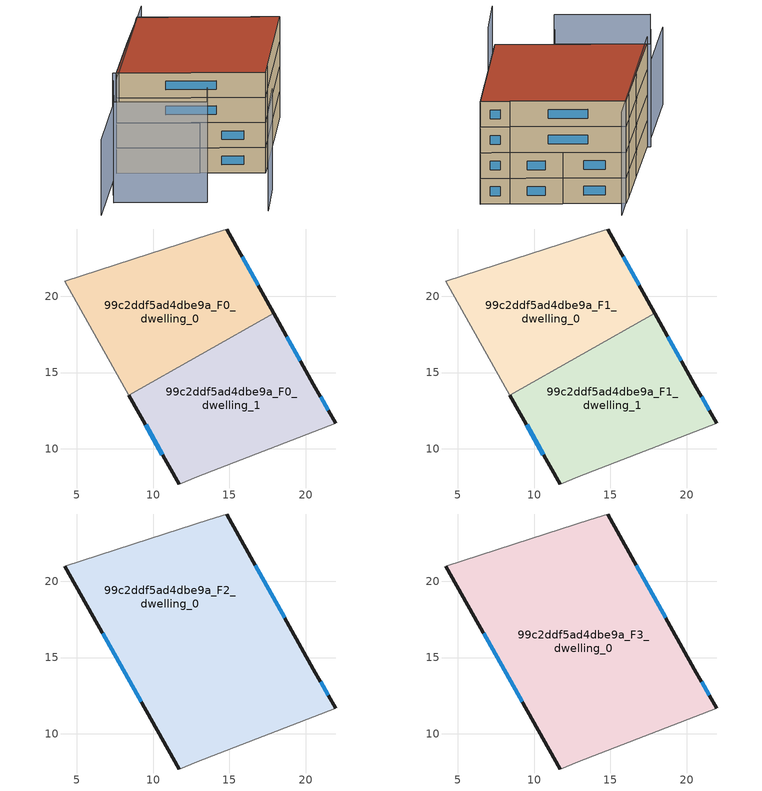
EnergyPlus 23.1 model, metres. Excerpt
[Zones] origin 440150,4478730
99c2ddf5ad4dbe9a_F0_dwelling_0
 floor ground (EU_floor_Construction): 14.81,24.4 17.91,18.88 8.41,13.52 4.2,20.99 9.77,22.79 13.64,24.02 z0
 wall outside (EU_wall_Construction): 17.91,18.88 14.81,24.4 z0:3
 wall adiabatic (EU_wall_Construction): 14.81,24.4 13.64,24.02 9.77,22.79 4.2,20.99 8.41,13.52 z0:3
 wall to 99c2ddf5ad4dbe9a_F0_dwelling_1 (EU_wall_Construction): 8.41,13.52 17.91,18.88 z0:3
 window (EU_Window_Construction): 16.88,20.71 15.83,22.57 z0.99:2.01
99c2ddf5ad4dbe9a_F0_dwelling_1
 floor ground (EU_floor_Construction): 17.91,18.88 20.5,14.25 21.97,11.69 12.89,8.17 11.7,7.7 8.41,13.52 z0
 wall outside (EU_wall_Construction): 21.97,11.69 20.5,14.25 17.91,18.88 / 8.41,13.52 11.7,7.7 z0:3
 wall adiabatic (EU_wall_Construction): 11.7,7.7 12.89,8.17 21.97,11.69 z0:3
 window (EU_Window_Construction): 19.64,15.78 18.77,17.34 / 21.49,12.54 20.99,13.4 / 9.5,11.59 10.61,9.63 z0.99:2.01
99c2ddf5ad4dbe9a_F1_dwelling_0
 floor to 99c2ddf5ad4dbe9a_F0_dwelling_0 (EU_floor_Construction): 14.81,24.4 17.91,18.88 8.41,13.52 4.2,20.99 9.77,22.79 13.64,24.02 z3
 wall outside (EU_wall_Construction): 17.91,18.88 14.81,24.4 z3:6
 wall adiabatic (EU_wall_Construction): 14.81,24.4 13.64,24.02 9.77,22.79 4.2,20.99 8.41,13.52 z3:6
 wall to 99c2ddf5ad4dbe9a_F1_dwelling_1 (EU_wall_Construction): 8.41,13.52 17.91,18.88 z3:6
 window (EU_Window_Construction): 16.88,20.71 15.83,22.57 z3.99:5.01
99c2ddf5ad4dbe9a_F1_dwelling_1
 floor to 99c2ddf5ad4dbe9a_F0_dwelling_1 (EU_floor_Construction): 17.91,18.88 20.5,14.25 21.97,11.69 12.89,8.17 11.7,7.7 8.41,13.52 z3
 wall outside (EU_wall_Construction): 21.97,11.69 20.5,14.25 17.91,18.88 / 8.41,13.52 11.7,7.7 z3:6
 wall adiabatic (EU_wall_Construction): 11.7,7.7 12.89,8.17 21.97,11.69 z3:6
 window (EU_Window_Construction): 19.64,15.78 18.77,17.34 / 21.49,12.54 20.99,13.4 / 9.5,11.59 10.61,9.63 z3.99:5.01
99c2ddf5ad4dbe9a_F2_dwelling_0
 floor to 99c2ddf5ad4dbe9a_F1_dwelling_0 (EU_floor_Construction): 14.81,24.4 17.91,18.88 8.41,13.52 4.2,20.99 9.77,22.79 13.64,24.02 z6
 floor to 99c2ddf5ad4dbe9a_F1_dwelling_1 (EU_floor_Construction): 17.91,18.88 20.5,14.25 21.97,11.69 12.89,8.17 11.7,7.7 8.41,13.52 z6
 wall outside (EU_wall_Construction): 21.97,11.69 20.5,14.25 14.81,24.4 / 4.2,20.99 11.7,7.7 z6:9
 wall adiabatic (EU_wall_Construction): 14.81,24.4 13.64,24.02 9.77,22.79 4.2,20.99 / 11.7,7.7 12.89,8.17 21.97,11.69 z6:9
 window (EU_Window_Construction): 18.61,17.61 16.7,21.04 / 21.49,12.54 20.99,13.4 / 6.68,16.59 9.21,12.1 z6.99:8.01
99c2ddf5ad4dbe9a_F3_dwelling_0
 floor to 99c2ddf5ad4dbe9a_F2_dwelling_0 (EU_floor_Construction): 14.81,24.4 20.5,14.25 21.97,11.69 12.89,8.17 11.7,7.7 4.2,20.99 9.77,22.79 13.64,24.02 z9
 wall outside (EU_wall_Construction): 21.97,11.69 20.5,14.25 14.81,24.4 / 4.2,20.99 11.7,7.7 z9:12
 wall adiabatic (EU_wall_Construction): 14.81,24.4 13.64,24.02 9.77,22.79 4.2,20.99 / 11.7,7.7 12.89,8.17 21.97,11.69 z9:12
 window (EU_Window_Construction): 18.61,17.61 16.7,21.04 / 21.49,12.54 20.99,13.4 / 6.68,16.59 9.21,12.1 z9.99:11.01
 roof outside (EU_roof_Construction): 21.97,11.69 20.5,14.25 14.81,24.4 13.64,24.02 9.77,22.79 4.2,20.99 11.7,7.7 12.89,8.17 z12
shading: 5.27,3.9 9.18,5.58 / 16.98,25.1 3.01,20.31 / 3.77,10.13 -0.92,18.48 / -0.92,18.48 4.06,21.27 / 4.06,21.27 8.75,12.93 / 8.75,12.93 3.77,10.13 z0:12; 2.91,20.62 -3.66,18.41 z0:9
[Building]
EU S2 Campaign: North Axis=0; Terrain=City; Solar Distribution=FullExterior
[Site:Location]
Madrid: Latitude=40.5; Longitude=-3.5; Time Zone=1; Elevation=609
[SizingPeriod:WeatherFileDays]
AnnualSizingPeriod: Begin Month=1; Begin Day of Month=1; End Month=12; End Day of Month=31; Day of Week for Start Day=Monday; Use Weather File Daylight Saving Period=No; Use Weather File Rain and Snow Indicators=No
[MATERIAL]
EU_InternalMass_Material: Roughness=MediumRough; Thickness=0.1; Conductivity=1; Density=1800; Specific Heat=900; Thermal Absorptance=0.9; Solar Absorptance=0.7; Visible Absorptance=0.7
[MATERIAL:NOMASS] Roughness=MediumRough; Thermal Absorptance=0.9; Solar Absorptance=0.7; Visible Absorptance=0.7
Name | Thermal Resistance
EU_wall_NoMass | 0.609216
EU_roof_NoMass | 0.513268
EU_floor_NoMass | 0.568163
[WINDOWMATERIAL:SIMPLEGLAZINGSYSTEM]
EU_Window_SimpleGlazing: UFactor=5.50606; Solar Heat Gain Coefficient=0.85; Visible Transmittance=0.85
[CONSTRUCTION]
EU_wall_Construction: EU_wall_NoMass
EU_roof_Construction: EU_roof_NoMass
EU_floor_Construction: EU_floor_NoMass
EU_Window_Construction: EU_Window_SimpleGlazing
EU_InternalMass_Construction: EU_InternalMass_Material
[ZONE] Type=1; Multiplier=1; Ceiling Height=autocalculate; Floor Area=autocalculate; Part of Total Floor Area=Yes
Name | Volume
99c2ddf5ad4dbe9a_F0_dwelling_0 | 244.071
99c2ddf5ad4dbe9a_F1_dwelling_0 | 244.07
99c2ddf5ad4dbe9a_F2_dwelling_0 | 488.125
99c2ddf5ad4dbe9a_F3_dwelling_0 | 488.127
99c2ddf5ad4dbe9a_F0_dwelling_1; 99c2ddf5ad4dbe9a_F1_dwelling_1 | 244.059
[INTERNALMASS] Construction=EU_InternalMass_Construction
Name | Zone or ZoneList | Surface Area
99c2ddf5ad4dbe9a_F0_dwelling_0_EU_InternalMass | 99c2ddf5ad4dbe9a_F0_dwelling_0 | 81.3568
99c2ddf5ad4dbe9a_F0_dwelling_1_EU_InternalMass | 99c2ddf5ad4dbe9a_F0_dwelling_1 | 81.3531
99c2ddf5ad4dbe9a_F1_dwelling_0_EU_InternalMass | 99c2ddf5ad4dbe9a_F1_dwelling_0 | 81.3568
99c2ddf5ad4dbe9a_F1_dwelling_1_EU_InternalMass | 99c2ddf5ad4dbe9a_F1_dwelling_1 | 81.3531
99c2ddf5ad4dbe9a_F2_dwelling_0_EU_InternalMass | 99c2ddf5ad4dbe9a_F2_dwelling_0 | 162.709
99c2ddf5ad4dbe9a_F3_dwelling_0_EU_InternalMass | 99c2ddf5ad4dbe9a_F3_dwelling_0 | 162.709
[OTHEREQUIPMENT] Fuel Type=Electricity; Design Level Calculation Method=Watts/Area; Power per Zone Floor Area=1; Fraction Latent=0; Fraction Radiant=0; Fraction Lost=0; Carbon Dioxide Generation Rate=0; EndUse Subcategory=EU_Step8_InternalGains
Name | Zone or ZoneList or Space or SpaceList | Schedule
EU_Step8_InternalGain_99c2ddf5ad4dbe9a_F0_dwelling_0_f000 | 99c2ddf5ad4dbe9a_F0_dwelling_0 | EU_Step8_GainSchedule_99c2ddf5ad4dbe9a_F0_dwelling_0_f000
EU_Step8_InternalGain_99c2ddf5ad4dbe9a_F0_dwelling_1_f000 | 99c2ddf5ad4dbe9a_F0_dwelling_1 | EU_Step8_GainSchedule_99c2ddf5ad4dbe9a_F0_dwelling_1_f000
EU_Step8_InternalGain_99c2ddf5ad4dbe9a_F1_dwelling_0_f000 | 99c2ddf5ad4dbe9a_F1_dwelling_0 | EU_Step8_GainSchedule_99c2ddf5ad4dbe9a_F1_dwelling_0_f000
EU_Step8_InternalGain_99c2ddf5ad4dbe9a_F1_dwelling_1_f000 | 99c2ddf5ad4dbe9a_F1_dwelling_1 | EU_Step8_GainSchedule_99c2ddf5ad4dbe9a_F1_dwelling_1_f000
EU_Step8_InternalGain_99c2ddf5ad4dbe9a_F2_dwelling_0_f000 | 99c2ddf5ad4dbe9a_F2_dwelling_0 | EU_Step8_GainSchedule_99c2ddf5ad4dbe9a_F2_dwelling_0_f000
EU_Step8_InternalGain_99c2ddf5ad4dbe9a_F3_dwelling_0_f000 | 99c2ddf5ad4dbe9a_F3_dwelling_0 | EU_Step8_GainSchedule_99c2ddf5ad4dbe9a_F3_dwelling_0_f000
[ZONEVENTILATION:DESIGNFLOWRATE] Schedule=EU_AlwaysOn; Design Flow Rate Calculation Method=AirChanges/Hour; Air Changes per Hour=0.752966; Ventilation Type=Natural; Fan Pressure Rise=0; Fan Total Efficiency=1; Constant Term Coefficient=1; Temperature Term Coefficient=0; Velocity Term Coefficient=0; Velocity Squared Term Coefficient=0; Minimum Indoor Temperature=-100; Maximum Indoor Temperature=100; Delta Temperature=-100; Minimum Outdoor Temperature=-100; Maximum Outdoor Temperature=100; Maximum Wind Speed=40
Name | Zone or ZoneList or Space or SpaceList
EU_ConstantAir_99c2ddf5ad4dbe9a_F0_dwelling_0 | 99c2ddf5ad4dbe9a_F0_dwelling_0
EU_ConstantAir_99c2ddf5ad4dbe9a_F0_dwelling_1 | 99c2ddf5ad4dbe9a_F0_dwelling_1
EU_ConstantAir_99c2ddf5ad4dbe9a_F1_dwelling_0 | 99c2ddf5ad4dbe9a_F1_dwelling_0
EU_ConstantAir_99c2ddf5ad4dbe9a_F1_dwelling_1 | 99c2ddf5ad4dbe9a_F1_dwelling_1
EU_ConstantAir_99c2ddf5ad4dbe9a_F2_dwelling_0 | 99c2ddf5ad4dbe9a_F2_dwelling_0
EU_ConstantAir_99c2ddf5ad4dbe9a_F3_dwelling_0 | 99c2ddf5ad4dbe9a_F3_dwelling_0
[HVACTEMPLATE:THERMOSTAT] Constant Heating Setpoint=20; Constant Cooling Setpoint=50
EU_HeatOnly_99c2ddf5ad4dbe9a_F0_dwelling_0; EU_HeatOnly_99c2ddf5ad4dbe9a_F0_dwelling_1; EU_HeatOnly_99c2ddf5ad4dbe9a_F1_dwelling_0; EU_HeatOnly_99c2ddf5ad4dbe9a_F1_dwelling_1; EU_HeatOnly_99c2ddf5ad4dbe9a_F2_dwelling_0; EU_HeatOnly_99c2ddf5ad4dbe9a_F3_dwelling_0
[HVACTEMPLATE:ZONE:IDEALLOADSAIRSYSTEM] System Availability Schedule=EU_AlwaysOn; Maximum Heating Supply Air Temperature=50; Minimum Cooling Supply Air Temperature=13; Maximum Heating Supply Air Humidity Ratio=0.0156; Minimum Cooling Supply Air Humidity Ratio=0.0077; Heating Limit=NoLimit; Cooling Limit=NoLimit; Heating Availability Schedule=EU_AlwaysOn; Cooling Availability Schedule=EU_CoolingOff; Dehumidification Control Type=ConstantSensibleHeatRatio; Cooling Sensible Heat Ratio=0.7; Dehumidification Setpoint=60; Humidification Control Type=None; Humidification Setpoint=30; Outdoor Air Method=None; Outdoor Air Flow Rate per Person=0.00944; Outdoor Air Flow Rate per Zone Floor Area=0; Outdoor Air Flow Rate per Zone=0; Demand Controlled Ventilation Type=None; Outdoor Air Economizer Type=NoEconomizer; Heat Recovery Type=None; Sensible Heat Recovery Effectiveness=0.7; Latent Heat Recovery Effectiveness=0.65
Name | Template Thermostat
99c2ddf5ad4dbe9a_F0_dwelling_0 | EU_HeatOnly_99c2ddf5ad4dbe9a_F0_dwelling_0
99c2ddf5ad4dbe9a_F0_dwelling_1 | EU_HeatOnly_99c2ddf5ad4dbe9a_F0_dwelling_1
99c2ddf5ad4dbe9a_F1_dwelling_0 | EU_HeatOnly_99c2ddf5ad4dbe9a_F1_dwelling_0
99c2ddf5ad4dbe9a_F1_dwelling_1 | EU_HeatOnly_99c2ddf5ad4dbe9a_F1_dwelling_1
99c2ddf5ad4dbe9a_F2_dwelling_0 | EU_HeatOnly_99c2ddf5ad4dbe9a_F2_dwelling_0
99c2ddf5ad4dbe9a_F3_dwelling_0 | EU_HeatOnly_99c2ddf5ad4dbe9a_F3_dwelling_0
[SIZING:ZONE] Zone Cooling Design Supply Air Temperature Input Method=SupplyAirTemperature; Zone Cooling Design Supply Air Temperature=13; Zone Heating Design Supply Air Temperature Input Method=SupplyAirTemperature; Zone Heating Design Supply Air Temperature=50; Zone Cooling Design Supply Air Humidity Ratio=0.008; Zone Heating Design Supply Air Humidity Ratio=0.008; Cooling Design Air Flow Method=DesignDay; Cooling Design Air Flow Rate=0; Cooling Minimum Air Flow per Zone Floor Area=0.000762; Cooling Minimum Air Flow=0; Cooling Minimum Air Flow Fraction=0.2; Heating Design Air Flow Method=DesignDay; Heating Design Air Flow Rate=0; Heating Maximum Air Flow per Zone Floor Area=0.002032; Heating Maximum Air Flow=0.141576; Heating Maximum Air Flow Fraction=0.3; Account for Dedicated Outdoor Air System=No; Dedicated Outdoor Air System Control Strategy=NeutralSupplyAir; Dedicated Outdoor Air Low Setpoint Temperature for Design=autosize; Dedicated Outdoor Air High Setpoint Temperature for Design=autosize; Zone Load Sizing Method=Sensible Load Only No Latent Load; Zone Latent Cooling Design Supply Air Humidity Ratio Input Method=HumidityRatioDifference; Zone Cooling Design Supply Air Humidity Ratio Difference=0.005; Zone Latent Heating Design Supply Air Humidity Ratio Input Method=HumidityRatioDifference; Zone Humidification Design Supply Air Humidity Ratio Difference=0.005
99c2ddf5ad4dbe9a_F0_dwelling_0; 99c2ddf5ad4dbe9a_F0_dwelling_1; 99c2ddf5ad4dbe9a_F1_dwelling_0; 99c2ddf5ad4dbe9a_F1_dwelling_1; 99c2ddf5ad4dbe9a_F2_dwelling_0; 99c2ddf5ad4dbe9a_F3_dwelling_0
[SCHEDULE:CONSTANT]
Name | Hourly Value
EU_AlwaysOn | 1
EU_CoolingOff | 0
[SCHEDULE:FILE] Column Number=1; Rows to Skip at Top=0; Number of Hours of Data=8760; Column Separator=Comma; Interpolate to Timestep=No; Minutes per Item=60; Adjust Schedule for Daylight Savings=Yes
Name | File
EU_Step8_GainSchedule_99c2ddf5ad4dbe9a_F0_dwelling_0_f000 | ../../schedules/99c2ddf5ad4dbe9a/99c2ddf5ad4dbe9a_F0_dwelling_0_f000_gain.csv
EU_Step8_GainSchedule_99c2ddf5ad4dbe9a_F0_dwelling_1_f000 | ../../schedules/99c2ddf5ad4dbe9a/99c2ddf5ad4dbe9a_F0_dwelling_1_f000_gain.csv
EU_Step8_GainSchedule_99c2ddf5ad4dbe9a_F1_dwelling_0_f000 | ../../schedules/99c2ddf5ad4dbe9a/99c2ddf5ad4dbe9a_F1_dwelling_0_f000_gain.csv
EU_Step8_GainSchedule_99c2ddf5ad4dbe9a_F1_dwelling_1_f000 | ../../schedules/99c2ddf5ad4dbe9a/99c2ddf5ad4dbe9a_F1_dwelling_1_f000_gain.csv
EU_Step8_GainSchedule_99c2ddf5ad4dbe9a_F2_dwelling_0_f000 | ../../schedules/99c2ddf5ad4dbe9a/99c2ddf5ad4dbe9a_F2_dwelling_0_f000_gain.csv
EU_Step8_GainSchedule_99c2ddf5ad4dbe9a_F3_dwelling_0_f000 | ../../schedules/99c2ddf5ad4dbe9a/99c2ddf5ad4dbe9a_F3_dwelling_0_f000_gain.csv
